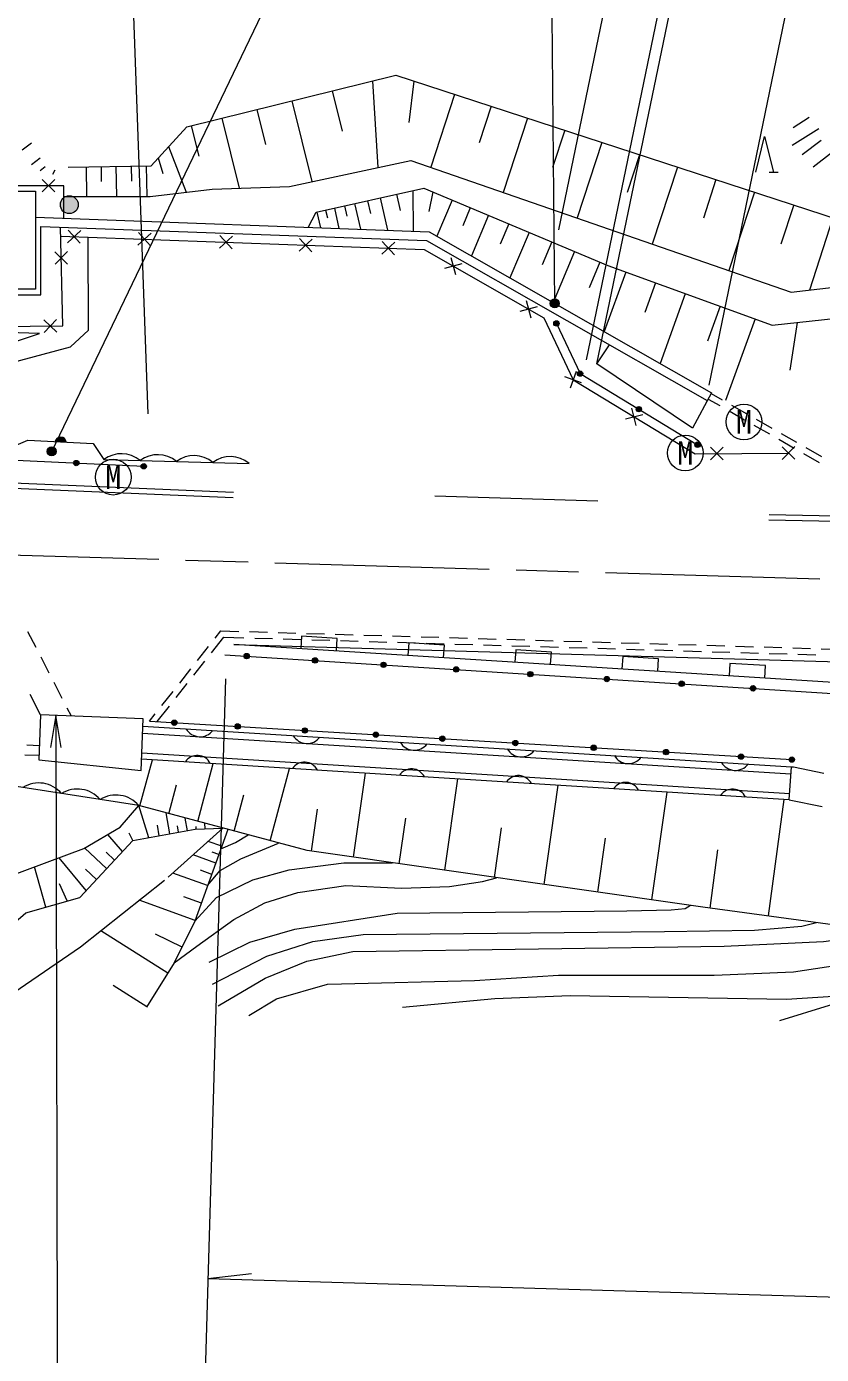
# Model space of a CAD drawing. Units: millimetres at full size, sheet at 1:1000; details may follow other scales. Extents: x 40000 to 680000, y 20000 to 380000.
# Drawn here: x 306004 to 350466, y 242516 to 316818 of the extents above; entities that cross this region are included whole.
import ezdxf
from ezdxf.enums import TextEntityAlignment as Align

# ---------------------------------------------------------------- set-up
doc = ezdxf.new("R2010")
doc.units = ezdxf.units.MM
doc.header["$LTSCALE"] = 1000
doc.linetypes.add('CHAIN', pattern=[18.5, 12, -1.5, 3.5, -1.5])
doc.linetypes.add('DASHED', pattern=[7.5, 6, -1.5])
for name, color, linetype, lineweight in [('M-BGD', 7, 'Continuous', 13), ('M-BGD-EXST', 7, 'Continuous', 13), ('M-BMK', 2, 'CHAIN', 13), ('M-STR-HTXT', 7, 'Continuous', 13)]:
    doc.layers.add(name, color=color, linetype=linetype, lineweight=lineweight)
doc.styles.add('ＭＳ ゴシック', font='')
doc.styles.get('ＭＳ ゴシック').set_extended_font_data('MS Gothic')

# ---------------------------------------------------------------- blocks, each defined once
blk = doc.blocks.new('open_arrow')
at = {"color": 0, "linetype": 'Continuous', "lineweight": -2}
blk.add_lwpolyline([(7.5, 1.25), (0, 0), (7.5, -1.25)], dxfattribs=at)

msp = doc.modelspace()

# ---------------------------------------------------------------- hatches: boundary and pattern name
at = {"layer": 'M-BGD'}
for points in [[(307894, 306851, -1), (308894, 306851, -0.41421), (308394, 306351, -0.41421)], [(335493, 300206, -1), (335793, 300206, -0.41421), (335643, 300056, -0.41421)], [(336816, 297401, -1), (337116, 297401, -0.41421), (336966, 297251, -0.41421)], [(340101, 295409, -1), (340401, 295409, -0.41421), (340251, 295259, -0.41421)], [(308220, 293565), (307595, 293599, -0.84072)], [(343387, 293417, -1), (343687, 293417, -0.41421), (343537, 293267, -0.41421)], [(308633, 292393, -1), (308933, 292393, -0.41421), (308783, 292243, -0.41421)], [(312410, 292213, -1), (312710, 292213, -0.41421), (312560, 292063, -0.41421)], [(318165, 281592, -1), (318465, 281592, -0.41421), (318315, 281442, -0.41421)], [(321996, 281348, -1), (322296, 281348, -0.41421), (322146, 281198, -0.41421)], [(325820, 281105, -1), (326120, 281105, -0.41421), (325970, 280955, -0.41421)], [(329886, 280845, -1), (330186, 280845, -0.41421), (330036, 280695, -0.41421)], [(334029, 280582, -1), (334329, 280582, -0.41421), (334179, 280432, -0.41421)], [(338314, 280309, -1), (338614, 280309, -0.41421), (338464, 280159, -0.41421)], [(342491, 280043, -1), (342791, 280043, -0.41421), (342641, 279893, -0.41421)], [(346489, 279788, -1), (346789, 279788, -0.41421), (346639, 279638, -0.41421)], [(314120, 277866, -1), (314420, 277866, -0.41421), (314270, 277716, -0.41421)], [(317657, 277655, -1), (317957, 277655, -0.41421), (317807, 277505, -0.41421)], [(321421, 277429, -1), (321721, 277429, -0.41421), (321571, 277279, -0.41421)], [(325392, 277192, -1), (325692, 277192, -0.41421), (325542, 277042, -0.41421)], [(329114, 276969, -1), (329414, 276969, -0.41421), (329264, 276819, -0.41421)], [(333199, 276724, -1), (333499, 276724, -0.41421), (333349, 276574, -0.41421)], [(337578, 276462, -1), (337878, 276462, -0.41421), (337728, 276312, -0.41421)], [(341629, 276220, -1), (341929, 276220, -0.41421), (341779, 276070, -0.41421)], [(345824, 275968, -1), (346124, 275968, -0.41421), (345974, 275818, -0.41421)], [(348660, 275799, -1), (348960, 275799, -0.41421), (348810, 275649, -0.41421)]]:
    msp.add_hatch(color=256, dxfattribs=at).paths.add_polyline_path(points)
at = {"layer": 'M-STR-HTXT'}
for points in [[(335771, 301445, -0.41421), (335671, 301106, -0.41421), (335332, 301206, -1)], [(307630, 293167, -0.41421), (307530, 292827, -0.41421), (307191, 292927, -1)]]:
    msp.add_hatch(color=256, dxfattribs=at).paths.add_polyline_path(points)

# ---------------------------------------------------------------- linework, layer by layer
at = {"layer": 'M-BGD'}
for p, q in [((325360, 313775), (325656, 308935)), ((327667, 313768), (327381, 311445)), ((323101, 313217), (323659, 310958)), ((329947, 313024), (328616, 308945)), ((318884, 312175), (319368, 310217)), ((320843, 312659), (321958, 308142)), ((331987, 312359), (331321, 310319)), ((316926, 311691), (317893, 307774)), ((334027, 311693), (332671, 307538)), ((349787, 311723), (348888, 311152)), ((315218, 311270), (315640, 309562)), ((336104, 311016), (335427, 308938)), ((350316, 311097), (348826, 310171)), ((305763, 309920), (306277, 310317)), ((313951, 310104), (314929, 307546)), ((338182, 310338), (336801, 306107)), ((350456, 310435), (349397, 309641)), ((306278, 309096), (306769, 309469)), ((313369, 309470), (313626, 308587)), ((340298, 309648), (339607, 307532)), ((351084, 309799), (350011, 308942)), ((306769, 308759), (307053, 308996)), ((307467, 308553), (307603, 308795)), ((309336, 308972), (309364, 307304)), ((310170, 308986), (310184, 308152)), ((311005, 309000), (311033, 307305)), ((311852, 309014), (311866, 308166)), ((312700, 309028), (312728, 307305)), ((342413, 308958), (341007, 304648)), ((347539, 308669), (348039, 308669)), ((307591, 308269), (306884, 307562)), ((306884, 308269), (307591, 307562)), ((327609, 307646), (327631, 305367)), ((344568, 308255), (343865, 306100)), ((324356, 306912), (324680, 305475)), ((325074, 307074), (325236, 306356)), ((325792, 307236), (326202, 305419)), ((326701, 307441), (326905, 306532)), ((328728, 307569), (328500, 306465)), ((329813, 307111), (328958, 305083)), ((346723, 307552), (345291, 303163)), ((322245, 306436), (322443, 305558)), ((322732, 306546), (322831, 306107)), ((323220, 306656), (323476, 305520)), ((323788, 306784), (323916, 306216)), ((330827, 306684), (330399, 305670)), ((331841, 306257), (330884, 303985)), ((348917, 306836), (348201, 304642)), ((308300, 304725), (309032, 305405)), ((309006, 304699), (308326, 305431)), ((332977, 305778), (332498, 304643)), ((351111, 306120), (349791, 302074)), ((312236, 304580), (312968, 305260)), ((312942, 304553), (312262, 305286)), ((316793, 304412), (317526, 305092)), ((317500, 304386), (316819, 305118)), ((321248, 304247), (321981, 304928)), ((321954, 304221), (321274, 304954)), ((325875, 304077), (326607, 304758)), ((326581, 304051), (325901, 304784)), ((334112, 305300), (333041, 302756)), ((335384, 304764), (334848, 303492)), ((308303, 303530), (307580, 304221)), ((308287, 304237), (307596, 303514)), ((329728, 303900), (329992, 302936)), ((336656, 304228), (335456, 301380)), ((330343, 303550), (329378, 303286)), ((338080, 303628), (337480, 302204)), ((339523, 303078), (338317, 299749)), ((341188, 302475), (340584, 300811)), ((342852, 301872), (341438, 297970)), ((334565, 301143), (333600, 300879)), ((333951, 301494), (334215, 300529)), ((344803, 301165), (344096, 299214)), ((307691, 299715), (306968, 300406)), ((306984, 299699), (307675, 300422)), ((346753, 300457), (345100, 295898)), ((349110, 300266), (348702, 297600)), ((337049, 296882), (336107, 297220)), ((336747, 297522), (336409, 296580)), ((344130, 295976), (344776, 295607)), ((344295, 296285), (344907, 295935)), ((339503, 294864), (340474, 295102)), ((340108, 294498), (339869, 295469)), ((345297, 295310), (346165, 294814)), ((345428, 295638), (346296, 295142)), ((346686, 294516), (347554, 294020)), ((346817, 294844), (347686, 294348)), ((307595, 293599), (308220, 293565)), ((348076, 293723), (348944, 293227)), ((348207, 294051), (349075, 293555)), ((344259, 292571), (344967, 293279)), ((344967, 292571), (344259, 293279)), ((348266, 293307), (348978, 292606)), ((348973, 293313), (348271, 292600)), ((349465, 292929), (350333, 292434)), ((349596, 293258), (350465, 292762)), ((283034, 292218), (317573, 290761)), ((283020, 291918), (317560, 290461)), ((328838, 290554), (337968, 290282)), ((306539, 282066), (306082, 282955)), ((316354, 281778), (317045, 282652)), ((316555, 282596), (316880, 283007)), ((316880, 283007), (317874, 282978)), ((317045, 282652), (318164, 282619)), ((318474, 282960), (319473, 282930)), ((318764, 282601), (319763, 282571)), ((320073, 282912), (321072, 282882)), ((320363, 282553), (321362, 282524)), ((321390, 282707), (321346, 282009)), ((323386, 282580), (321390, 282707)), ((321672, 282864), (322672, 282835)), ((321962, 282506), (322962, 282476)), ((323271, 282817), (324271, 282787)), ((323342, 281882), (323386, 282580)), ((323561, 282458), (324561, 282428)), ((324871, 282769), (325870, 282739)), ((325161, 282410), (326160, 282381)), ((326470, 282722), (327470, 282692)), ((326760, 282363), (327760, 282333)), ((328069, 282674), (329069, 282644)), ((329669, 282626), (330668, 282597)), ((331268, 282579), (332267, 282549)), ((332867, 282531), (333867, 282501)), ((334466, 282484), (335466, 282454)), ((336066, 282436), (337065, 282406)), ((337665, 282388), (338665, 282359)), ((315562, 281341), (316182, 282125)), ((317595, 282247), (412216, 279509)), ((327378, 282327), (327334, 281628)), ((329374, 282200), (327378, 282327)), ((328359, 282315), (329359, 282285)), ((329330, 281502), (329374, 282200)), ((329959, 282268), (330958, 282238)), ((331558, 282220), (332558, 282190)), ((333157, 282172), (334157, 282143)), ((333366, 281947), (333322, 281248)), ((335362, 281820), (333366, 281947)), ((334757, 282125), (335756, 282095)), ((335318, 281121), (335362, 281820)), ((336356, 282077), (337355, 282047)), ((337955, 282029), (338955, 282000)), ((339264, 282341), (340264, 282311)), ((339554, 281982), (340554, 281952)), ((340864, 282293), (341863, 282263)), ((341154, 281934), (342153, 281904)), ((342463, 282245), (343462, 282216)), ((342753, 281887), (343753, 281857)), ((344062, 282198), (345062, 282168)), ((344352, 281839), (345352, 281809)), ((345662, 282150), (346661, 282120)), ((345952, 281791), (346951, 281762)), ((347261, 282103), (348260, 282073)), ((347551, 281744), (348550, 281714)), ((348860, 282055), (349860, 282025)), ((349150, 281696), (350150, 281666)), ((350459, 282007), (351459, 281978)), ((307272, 280643), (306814, 281532)), ((314569, 280086), (315190, 280871)), ((315361, 280523), (315982, 281308)), ((339354, 281566), (339310, 280868)), ((341350, 281440), (339354, 281566)), ((341306, 280741), (341350, 281440)), ((345342, 281186), (345298, 280487)), ((347338, 281059), (345342, 281186)), ((347294, 280361), (347338, 281059)), ((306791, 278301), (306202, 279444)), ((308005, 279221), (307547, 280110)), ((313576, 278832), (314197, 279616)), ((314369, 279269), (314989, 280053)), ((308511, 278237), (308279, 278688)), ((313305, 277924), (313996, 278798)), ((312879, 277950), (313204, 278361)), ((312879, 277950), (348810, 275799)), ((312498, 277279), (348759, 275001)), ((312514, 277679), (348785, 275400)), ((306022, 276619), (306728, 276593)), ((305911, 276073), (306707, 276043)), ((312349, 273208), (313040, 275792)), ((348669, 273554), (312439, 275830)), ((312453, 276180), (348691, 273903)), ((315584, 272343), (316450, 275578)), ((319635, 271259), (320718, 275310)), ((324290, 270337), (324961, 275043)), ((348669, 273554), (348785, 275400)), ((313966, 272775), (314399, 274393)), ((329401, 269608), (330130, 274719)), ((334951, 268816), (335743, 274366)), ((317609, 271801), (318151, 273826)), ((340978, 267955), (341838, 273983)), ((347497, 267050), (348384, 273571)), ((312841, 271431), (312283, 273226)), ((314017, 271643), (313804, 272819)), ((321937, 270673), (322272, 273026)), ((313429, 271537), (313323, 272125)), ((314509, 271732), (314444, 272088)), ((315001, 271821), (314872, 272533)), ((315494, 271901), (315487, 272058)), ((315993, 271923), (315980, 272237)), ((326845, 269972), (327210, 272528)), ((332176, 269212), (332572, 271987)), ((311367, 270651), (310547, 271605)), ((311943, 271269), (311737, 271677)), ((316925, 270953), (316167, 271226)), ((337964, 268386), (338395, 271399)), ((310485, 269707), (309258, 270852)), ((310926, 270179), (310454, 270620)), ((316586, 270012), (315322, 270467)), ((316756, 270482), (316377, 270619)), ((344236, 267493), (344680, 270754)), ((307075, 267552), (306439, 269792)), ((309340, 268479), (307834, 270313)), ((309912, 269093), (309299, 269666)), ((316131, 268747), (314186, 269448)), ((316359, 269380), (315726, 269607)), ((308282, 267894), (307844, 268852)), ((315431, 266803), (312307, 267927)), ((315781, 267775), (314808, 268125)), ((313913, 263853), (310154, 266216)), ((314706, 265310), (313215, 266040)), ((312732, 261974), (310853, 263155))]:
    msp.add_line(p, q, dxfattribs=at)
at = {"layer": 'M-BGD', "linetype": 'DASHED'}
msp.add_line((348669, 273554), (350514, 273179), dxfattribs=at)
at = {"layer": 'M-BGD'}
for points in [[(308336, 308955), (312967, 309032), (314963, 311207), (326662, 314096), (356769, 304274), (368660, 306675), (380669, 306666), (389854, 306673), (409038, 302490), (413540, 302586), (415279, 302352), (417372, 301659), (419024, 300713), (420688, 299408), (421950, 297685), (422886, 295713), (423298, 293742), (423389, 291854), (414782, 289879), (413030, 289682)], [(346789, 308669), (347289, 310669), (347789, 308669)], [(308085, 307303), (312909, 307306), (316387, 307720), (320716, 307876), (327503, 309330), (348775, 301955), (367692, 304162), (380669, 306666)], [(308088, 306087), (308084, 307915), (300706, 307915), (300706, 301815), (306806, 301815), (306806, 305634), (328377, 304839), (344083, 295888)], [(321751, 305583), (322200, 306425), (328218, 307783), (338526, 303440), (347702, 300114), (368584, 302373), (389854, 306673)], [(306506, 306145), (328518, 305334), (344318, 296329), (343257, 294339), (337912, 297954), (338620, 299001)], [(300706, 301815), (300713, 299991), (308027, 300068), (307903, 305593)], [(300957, 298539), (304919, 297938), (308456, 298893), (309460, 299831), (309443, 305036)], [(307915, 305093), (328236, 304344), (334940, 300523), (336578, 297051), (343399, 292915), (348622, 292956)], [(334940, 300523), (336578, 297051), (343399, 292915), (348622, 292956)], [(335643, 300206), (336966, 297401), (343537, 293417)], [(300792, 298803), (304473, 298892), (306729, 299651), (303754, 299738), (300368, 299483)], [(160240, 291378), (193209, 292575), (217796, 293449), (243879, 294471), (266108, 294239), (285005, 293779), (304893, 293177), (306076, 293682), (309739, 293482), (310329, 292585), (318450, 292372)], [(160264, 290778), (193231, 291975), (217818, 292850), (243888, 293870), (266098, 293639), (284988, 293179), (305007, 292574), (312560, 292213)], [(347529, 289221), (376475, 288635), (407175, 287954)], [(347535, 289520), (376481, 288935), (407182, 288254)], [(407465, 258894), (343840, 267547), (321702, 270706), (312283, 273226), (304958, 274367), (303064, 275587), (302982, 276597), (301282, 277331), (299179, 277947), (296959, 278318), (297064, 279909), (295892, 280619), (294782, 281746)], [(317092, 281670), (366622, 278515), (410814, 275775)], [(412170, 276418), (408505, 276473), (317595, 282247)], [(303513, 264211), (303503, 265101), (305961, 267235), (308978, 268092), (311943, 271269), (315431, 271899), (316992, 271966)], [(317264, 271894), (315413, 266753), (314270, 264420), (312718, 261951)], [(316873, 270807), (317698, 271166), (318409, 271587)], [(316133, 268754), (316842, 269593), (317985, 270245), (320106, 271133)], [(315413, 266753), (316627, 268088), (318666, 269075), (320695, 269633), (323759, 270031), (326472, 270026)], [(314270, 264420), (315523, 265367), (317601, 266862), (319335, 267779), (321187, 268370), (323865, 268755), (326970, 268615), (329656, 268705), (331509, 268985), (332300, 269194)], [(316213, 264468), (318498, 265587), (321017, 266320), (326736, 267217), (339582, 267340), (342053, 267387), (342852, 267467), (343136, 267647)], [(316404, 263236), (319445, 264794), (322017, 265615), (324838, 266012), (341690, 266189), (346717, 266253), (349371, 266489), (350193, 266683)], [(316722, 262028), (319348, 263566), (321677, 264514), (324260, 265055), (345031, 265355), (350573, 265629), (353017, 265940), (353677, 266209)], [(318438, 261485), (319991, 262414), (322829, 263231), (323615, 263254), (331065, 263439), (335754, 263735), (344461, 263735), (348904, 263921), (354434, 264763), (358164, 265599)], [(327024, 261951), (332205, 262429), (336419, 262599), (348506, 262401), (351148, 262571), (358639, 264098), (360859, 264442), (363309, 264435), (365609, 264119), (368466, 263030), (371539, 262136), (373038, 262173), (374252, 262392), (375126, 262784), (375697, 263214)], [(348147, 261208), (350910, 262058), (352835, 262543), (355140, 262887), (361018, 263657), (364066, 263639), (365631, 263341), (367298, 262724), (369767, 261323), (371058, 260795), (371907, 260580), (373156, 260596), (374423, 261046), (376064, 262158), (377223, 263007)]]:
    msp.add_lwpolyline(points, dxfattribs=at)
msp.add_lwpolyline([(301006, 307615), (306506, 307615), (306506, 302115), (301006, 302115)], close=True, dxfattribs=at)
at = {"layer": 'M-BGD', "linetype": 'DASHED'}
for points in [[(298069, 278132), (298222, 275789), (298679, 274264), (300096, 271464), (301416, 269912), (302247, 269216), (303677, 269045), (304960, 269241), (309217, 270829), (311246, 272014), (312283, 273226)], [(348785, 275400), (348912, 275392), (350603, 275048)], [(303513, 264211), (303867, 263238), (304496, 262708), (305283, 262767), (309030, 265323), (313926, 269215), (316992, 271966)]]:
    msp.add_lwpolyline(points, dxfattribs=at)
msp.add_lwpolyline([(306698, 275793), (312414, 275200), (312530, 278088), (306791, 278301)], close=True, dxfattribs=at)
at = {"layer": 'M-BGD'}
for centre, radius in [((308394, 306851), 500), ((335643, 300206), 150), ((336966, 297401), 150), ((340251, 295409), 150), ((343537, 293417), 150), ((308783, 292393), 150), ((312560, 292213), 150), ((318315, 281592), 150), ((322146, 281348), 150), ((325970, 281105), 150), ((330036, 280845), 150), ((334179, 280582), 150), ((338464, 280309), 150), ((342641, 280043), 150), ((346639, 279788), 150), ((314270, 277866), 150), ((317807, 277655), 150), ((321571, 277429), 150), ((325542, 277192), 150), ((329264, 276969), 150), ((333349, 276724), 150), ((337728, 276462), 150), ((341779, 276220), 150), ((345974, 275968), 150), ((348810, 275799), 150)]:
    msp.add_circle(centre, radius, dxfattribs=at)
for centre, radius, start, end in [((307905, 293528), 318, 6.76939, 166.98712), ((311312, 291300), 1617, 49.61365, 127.38726), ((313342, 291247), 1617, 49.61365, 127.38726), ((315372, 291193), 1617, 49.61365, 127.38726), ((317402, 291140), 1617, 49.61365, 127.38726), ((315710, 277982), 903, 210.25951, 322.54946), ((321698, 277606), 903, 210.25951, 322.54946), ((327687, 277230), 903, 210.25951, 322.54946), ((315558, 275221), 812, 26.91473, 145.89425), ((333675, 276854), 903, 210.25951, 322.54946), ((339663, 276477), 903, 210.25951, 322.54946), ((321546, 274845), 812, 26.91473, 145.89425), ((327534, 274468), 812, 26.91473, 145.89425), ((345651, 276101), 903, 210.25951, 322.54946), ((306687, 272828), 1665, 40.07376, 122.21297), ((333522, 274092), 812, 26.91473, 145.89425), ((339510, 273716), 812, 26.91473, 145.89425), ((308848, 272491), 1665, 40.07376, 122.21297), ((311009, 272154), 1665, 40.07376, 122.21297), ((345499, 273340), 812, 26.91473, 145.89425)]:
    msp.add_arc(centre, radius, start, end, dxfattribs=at)
at = {"layer": 'M-BGD-EXST'}
for centre in [(346134, 294698), (342848, 292957), (310854, 291606)]:
    msp.add_circle(centre, 1000, dxfattribs=at)
at = {"layer": 'M-BMK'}
msp.add_lwpolyline([(282908, 287919), (376180, 285143), (476030, 282052), (575959, 279093)], dxfattribs=at)
at = {"layer": 'M-STR-HTXT'}
for p, q in [((312803, 295153), (311488, 331970)), ((335770, 305440), (340599, 328813)), ((337331, 298167), (343537, 328206)), ((337912, 297954), (344136, 328082)), ((344186, 296751), (350392, 326790)), ((307410, 293047), (321372, 322112)), ((335551, 301325), (335401, 317438)), ((317135, 280323), (315964, 240771)), ((316142, 246768), (318582, 247038)), ((316142, 246768), (409892, 243992))]:
    msp.add_line(p, q, dxfattribs=at)
msp.add_lwpolyline([(307634, 278270), (307738, 234689), (338148, 234689)], dxfattribs=at)
for centre in [(335551, 301325), (307410, 293047)]:
    msp.add_circle(centre, 250, dxfattribs=at)

# ---------------------------------------------------------------- block references
at = {"layer": 'M-STR-HTXT', "xscale": 240, "yscale": 240, "rotation": 270.1}
msp.add_blockref('open_arrow', (307634, 278270), dxfattribs=at)

# ---------------------------------------------------------------- texts
at = {"layer": 'M-BGD-EXST', "style": 'ＭＳ ゴシック'}
for p in [(346134, 294698), (342848, 292957), (310854, 291606)]:
    msp.add_text('M', height=1320, dxfattribs=at).set_placement(p, align=Align.MIDDLE_CENTER)

doc.saveas('drawing.dxf')
